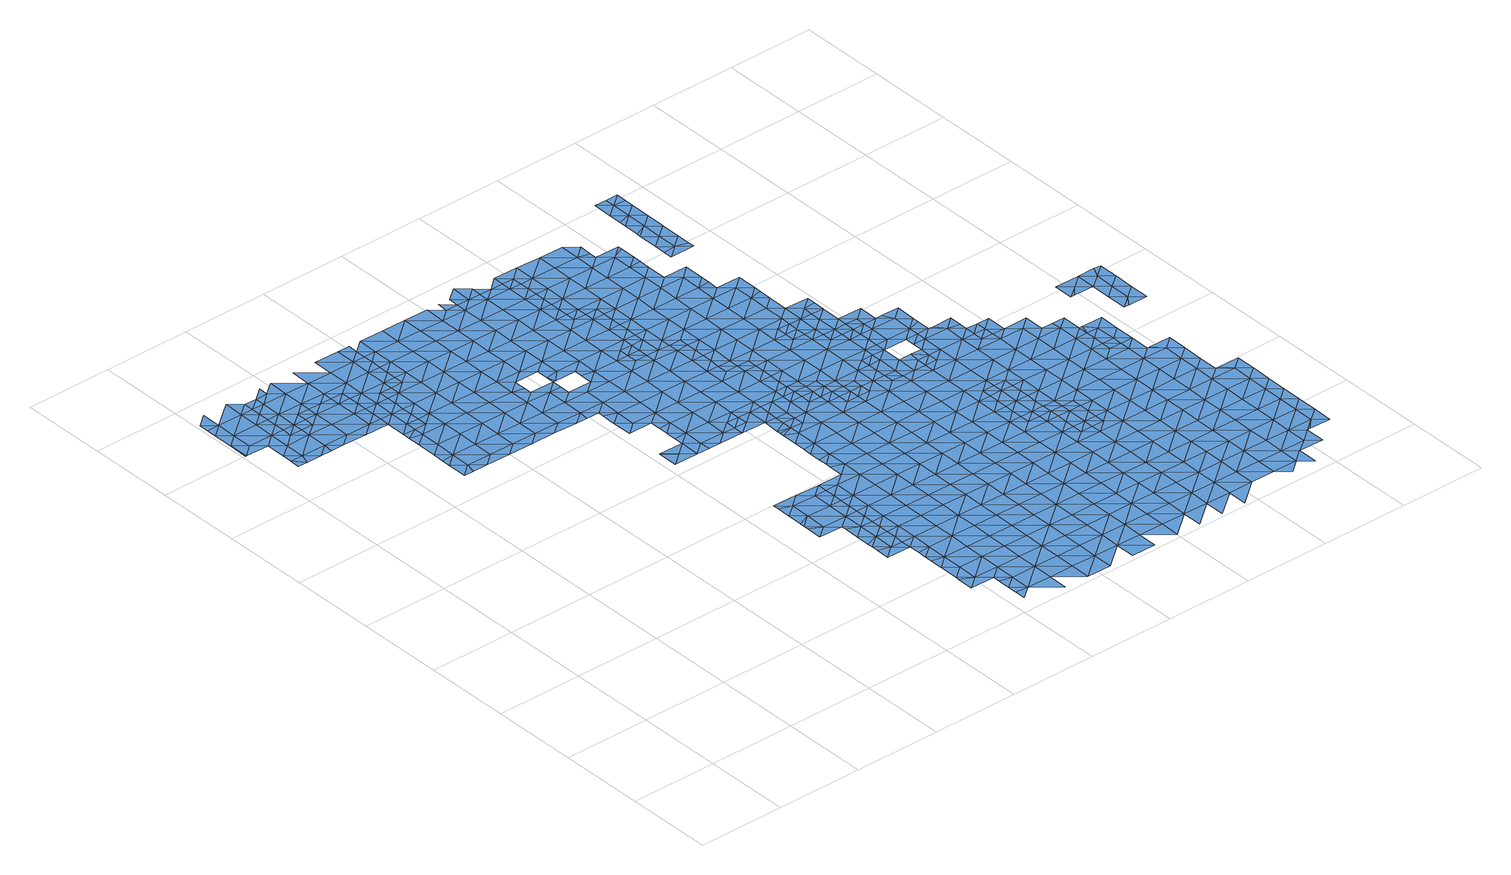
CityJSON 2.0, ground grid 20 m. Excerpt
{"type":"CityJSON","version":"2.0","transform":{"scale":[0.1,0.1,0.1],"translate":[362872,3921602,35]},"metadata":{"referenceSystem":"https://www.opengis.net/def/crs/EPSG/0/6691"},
"CityObjects":{
"waterbody1":{"type":"WaterBody","attributes":{"name":"9","class":"1140","function":"1","WaterBodyRiverFloodingRiskAttribute.description":"5","WaterBodyRiverFloodingRiskAttribute.rankOrg":"1","WaterBodyRiverFloodingRiskAttribute.adminType":"2","WaterBodyRiverFloodingRiskAttribute.scale":"L1"},"geometry":[{"type":"MultiSurface","lod":"1","boundaries":[[[0,1,2]],[[3,1,0]],[[1,4,5]],[[0,6,3]],[[7,8,9]],[[1,3,4]],[[5,10,11]],[[4,10,5]],[[9,12,13]],[[12,9,8]],[[14,11,10]],[[15,4,3]],[[6,15,3]],[[13,16,6]],[[16,13,12]],[[17,14,10]],[[8,18,12]],[[16,15,6]],[[18,19,12]],[[20,16,12]],[[21,4,15]],[[10,4,22]],[[19,20,12]],[[22,4,21]],[[15,16,23]],[[24,19,18]],[[25,21,15]],[[26,25,15]],[[15,23,26]],[[10,22,27]],[[23,16,20]],[[25,28,21]],[[29,19,24]],[[28,30,21]],[[22,21,30]],[[31,23,20]],[[32,33,22]],[[32,22,30]],[[29,34,19]],[[19,34,20]],[[27,22,33]],[[35,31,20]],[[34,36,20]],[[37,34,29]],[[20,36,35]],[[38,35,39]],[[35,36,39]],[[40,38,39]],[[34,41,36]],[[41,34,37]],[[42,43,44]],[[45,40,39]],[[46,39,36]],[[41,46,36]],[[47,45,39]],[[48,41,37]],[[49,47,39]],[[49,39,46]],[[50,46,41]],[[51,41,48]],[[41,51,50]],[[52,47,49]],[[50,53,46]],[[54,49,46]],[[53,54,46]],[[55,52,49]],[[54,56,49]],[[56,55,49]]]}]},
"waterbody2":{"type":"WaterBody","attributes":{"name":"9","class":"1140","function":"1","WaterBodyRiverFloodingRiskAttribute.description":"5","WaterBodyRiverFloodingRiskAttribute.rankOrg":"2","WaterBodyRiverFloodingRiskAttribute.adminType":"2","WaterBodyRiverFloodingRiskAttribute.scale":"L1"},"geometry":[{"type":"MultiSurface","lod":"1","boundaries":[[[57,25,26]],[[26,23,57]],[[23,31,57]],[[57,58,25]],[[28,25,58]],[[30,28,58]],[[31,35,57]],[[40,58,57]],[[59,30,58]],[[32,30,59]],[[32,44,33]],[[38,40,57]],[[38,57,35]],[[44,32,59]],[[60,59,58]],[[61,58,40]],[[59,42,44]],[[60,42,59]],[[61,40,45]],[[60,58,61]],[[45,47,61]],[[60,62,42]],[[63,61,47]],[[61,64,60]],[[63,64,61]],[[65,66,67]],[[67,66,48]],[[60,64,62]],[[52,63,47]],[[68,50,51]],[[51,48,68]],[[48,66,68]],[[65,69,66]],[[52,55,63]],[[68,70,50]],[[70,54,53]],[[71,68,66]],[[53,50,70]],[[72,71,66]],[[66,69,72]],[[73,64,63]],[[55,73,63]],[[70,74,54]],[[74,55,56]],[[56,54,74]],[[75,76,68]],[[68,76,70]],[[68,71,75]],[[74,73,55]],[[64,77,78]],[[73,77,64]],[[79,74,70]],[[80,79,70]],[[80,70,76]],[[81,74,79]],[[74,82,73]],[[83,81,79]],[[73,84,77]],[[82,74,81]],[[77,84,85]],[[83,86,81]],[[84,73,82]],[[87,82,81]],[[88,87,81]],[[81,86,88]],[[89,85,84]],[[90,91,82]],[[90,82,87]],[[84,82,91]],[[92,93,94]],[[94,93,95]],[[96,97,84]],[[96,84,91]],[[89,84,97]],[[98,95,99]],[[93,92,100]],[[95,93,99]],[[101,89,97]],[[102,103,104]],[[102,105,103]],[[106,107,108]],[[106,98,107]],[[98,99,107]],[[109,93,100]],[[110,104,103]],[[111,104,110]],[[112,108,113]],[[100,111,110]],[[114,112,113]],[[108,107,113]],[[99,115,107]],[[99,93,115]],[[109,100,110]],[[116,117,118]],[[117,114,113]],[[116,114,117]],[[115,93,109]],[[119,110,103]],[[120,113,107]],[[121,122,123]],[[123,118,121]],[[118,117,121]],[[120,117,113]],[[124,103,125]],[[121,126,122]],[[107,115,127]],[[126,128,129]],[[129,122,126]],[[119,103,124]],[[109,110,119]],[[130,115,109]],[[120,107,127]],[[117,131,121]],[[132,133,134]],[[133,128,126]],[[132,128,133]],[[135,126,121]],[[130,109,119]],[[115,136,127]],[[131,117,120]],[[133,137,134]],[[130,136,115]],[[131,135,121]],[[138,137,139]],[[138,134,137]],[[140,133,126]],[[141,142,139]],[[137,141,139]],[[135,140,126]],[[142,141,143]],[[119,124,144]],[[120,127,145]],[[144,124,146]],[[147,137,133]],[[148,130,119]],[[149,131,120]],[[127,136,145]],[[140,147,133]],[[148,136,130]],[[150,119,144]],[[151,143,141]],[[152,120,145]],[[131,149,135]],[[147,153,137]],[[137,154,141]],[[148,119,150]],[[155,144,146]],[[153,154,137]],[[136,156,145]],[[120,152,149]],[[148,156,136]],[[154,151,141]],[[140,135,157]],[[144,155,150]],[[157,135,149]],[[158,148,150]],[[152,145,159]],[[146,160,155]],[[147,140,161]],[[162,163,151]],[[161,140,157]],[[154,162,151]],[[145,156,159]],[[147,164,153]],[[163,162,165]],[[149,152,166]],[[158,150,155]],[[165,167,168]],[[153,164,154]],[[148,169,156]],[[162,167,165]],[[152,159,166]],[[166,170,149]],[[149,171,157]],[[167,172,168]],[[147,161,173]],[[174,169,148]],[[175,176,177]],[[175,178,179]],[[171,161,157]],[[156,169,159]],[[180,177,176]],[[172,181,182]],[[147,173,164]],[[148,158,174]],[[154,183,162]],[[167,181,172]],[[164,183,154]],[[178,175,177]],[[182,181,184]],[[149,170,171]],[[155,160,185]],[[161,186,173]],[[187,188,184]],[[162,189,167]],[[181,187,184]],[[183,189,162]],[[190,191,188]],[[166,159,192]],[[193,170,166]],[[186,161,171]],[[158,155,194]],[[159,169,192]],[[192,193,166]],[[178,177,195]],[[167,196,181]],[[186,197,173]],[[173,198,164]],[[199,200,201]],[[189,196,167]],[[177,180,195]],[[190,188,187]],[[174,158,194]],[[155,185,194]],[[198,183,164]],[[180,202,195]],[[169,174,203]],[[187,204,190]],[[205,206,185]],[[198,173,197]],[[207,189,183]],[[180,208,202]],[[174,194,203]],[[169,209,192]],[[170,193,210]],[[171,170,211]],[[181,196,212]],[[187,181,213]],[[199,214,215]],[[216,195,202]],[[217,209,169]],[[209,193,192]],[[211,170,210]],[[186,171,211]],[[217,169,203]],[[218,196,189]],[[187,213,204]],[[208,219,202]],[[181,212,213]],[[211,220,186]],[[183,198,207]],[[221,215,214]],[[202,222,216]],[[197,186,220]],[[219,222,202]],[[185,206,223]],[[194,185,224]],[[225,198,197]],[[209,226,193]],[[227,228,229]],[[189,207,218]],[[230,231,219]],[[230,204,231]],[[232,221,214]],[[210,193,226]],[[185,223,224]],[[233,234,229]],[[235,225,197]],[[225,207,198]],[[204,213,231]],[[236,237,196]],[[238,211,210]],[[235,197,220]],[[203,194,239]],[[231,240,219]],[[232,214,241]],[[229,228,242]],[[196,218,236]],[[219,240,222]],[[212,196,237]],[[239,194,224]],[[217,203,239]],[[243,209,217]],[[233,229,242]],[[238,220,211]],[[244,210,226]],[[213,212,237]],[[228,245,242]],[[237,246,213]],[[241,247,232]],[[248,222,240]],[[238,210,244]],[[223,249,224]],[[243,217,239]],[[218,207,250]],[[242,251,233]],[[231,213,246]],[[220,252,235]],[[250,207,225]],[[209,253,226]],[[240,231,254]],[[250,255,218]],[[218,256,236]],[[246,257,231]],[[258,253,209]],[[242,245,251]],[[254,259,240]],[[258,209,243]],[[259,260,240]],[[223,261,249]],[[249,262,224]],[[224,263,239]],[[248,240,260]],[[220,238,252]],[[252,264,235]],[[235,265,225]],[[254,231,257]],[[245,266,251]],[[244,226,253]],[[267,268,269]],[[256,218,255]],[[270,268,271]],[[237,236,256]],[[270,269,268]],[[272,273,274]],[[253,275,244]],[[244,276,238]],[[245,277,266]],[[256,278,237]],[[247,279,280]],[[281,254,257]],[[263,224,262]],[[243,239,263]],[[282,258,243]],[[268,283,271]],[[274,284,285]],[[275,276,244]],[[276,252,238]],[[283,286,287]],[[288,289,290]],[[250,225,265]],[[246,291,257]],[[288,251,289]],[[292,293,260]],[[246,237,278]],[[287,271,283]],[[235,264,265]],[[251,266,289]],[[277,294,266]],[[274,273,284]],[[267,295,268]],[[296,297,293]],[[278,298,246]],[[279,299,280]],[[257,300,281]],[[301,302,303]],[[304,305,306]],[[307,264,252]],[[249,308,262]],[[305,285,284]],[[304,285,305]],[[282,243,263]],[[309,310,250]],[[311,300,257]],[[310,256,255]],[[258,312,253]],[[301,290,289]],[[303,290,301]],[[313,314,315]],[[246,298,291]],[[249,261,308]],[[311,257,291]],[[313,286,314]],[[309,250,265]],[[282,312,258]],[[273,316,284]],[[293,292,296]],[[286,283,314]],[[255,250,310]],[[317,289,266]],[[268,318,283]],[[319,297,320]],[[262,321,263]],[[322,306,323]],[[318,268,295]],[[324,302,301]],[[297,296,320]],[[325,302,324]],[[326,319,320]],[[307,252,276]],[[327,328,299]],[[329,280,299]],[[308,321,262]],[[330,265,264]],[[292,331,296]],[[328,315,314]],[[306,305,323]],[[327,315,328]],[[294,322,323]],[[295,325,324]],[[317,301,289]],[[320,332,326]],[[266,294,333]],[[334,291,298]],[[332,316,335]],[[336,337,253]],[[335,326,332]],[[330,309,265]],[[278,256,338]],[[283,339,314]],[[340,276,275]],[[318,295,324]],[[341,264,307]],[[321,342,263]],[[329,299,328]],[[294,323,333]],[[338,256,310]],[[253,312,336]],[[275,253,337]],[[331,343,296]],[[344,298,278]],[[317,266,333]],[[284,316,345]],[[346,320,296]],[[347,300,348]],[[349,323,305]],[[350,283,318]],[[305,284,351]],[[330,264,341]],[[317,352,301]],[[353,312,282]],[[331,347,354]],[[316,332,345]],[[282,263,355]],[[334,298,356]],[[347,348,354]],[[351,284,345]],[[357,278,338]],[[349,333,323]],[[354,343,331]],[[352,358,301]],[[330,359,309]],[[320,346,332]],[[309,360,310]],[[328,314,339]],[[353,336,312]],[[283,350,339]],[[307,276,340]],[[263,342,355]],[[324,301,358]],[[359,360,309]],[[344,278,357]],[[275,337,340]],[[339,361,328]],[[308,362,363]],[[348,364,354]],[[310,360,338]],[[349,305,351]],[[340,365,307]],[[296,343,346]],[[356,298,344]],[[358,366,324]],[[332,367,345]],[[363,368,308]],[[353,282,355]],[[318,366,350]],[[341,307,365]],[[333,369,317]],[[321,368,342]],[[318,324,366]],[[370,337,336]],[[329,328,371]],[[321,308,368]],[[353,372,336]],[[373,369,333]],[[365,374,341]],[[375,343,354]],[[341,376,330]],[[367,332,346]],[[360,377,338]],[[378,351,345]],[[371,328,361]],[[373,333,349]],[[317,369,352]],[[379,356,344]],[[380,356,379]],[[381,339,350]],[[370,340,337]],[[364,380,379]],[[354,364,382]],[[357,383,344]],[[384,346,343]],[[385,345,367]],[[357,338,383]],[[351,378,349]],[[386,358,352]],[[387,350,366]],[[370,336,372]],[[376,341,374]],[[388,342,368]],[[359,330,376]],[[364,379,382]],[[389,390,363]],[[375,354,382]],[[375,384,343]],[[355,342,391]],[[384,367,346]],[[392,360,359]],[[338,377,383]],[[379,344,393]],[[376,394,359]],[[381,350,387]],[[345,385,378]],[[361,339,381]],[[395,371,361]],[[353,355,391]],[[396,372,353]],[[397,385,367]],[[352,369,398]],[[342,388,391]],[[358,399,366]],[[400,401,379]],[[379,401,382]],[[402,340,370]],[[400,379,393]],[[363,403,368]],[[404,377,360]],[[373,349,405]],[[365,340,406]],[[386,352,398]],[[393,344,407]],[[399,387,366]],[[344,383,407]],[[390,403,363]],[[408,397,367]],[[401,409,382]],[[395,361,381]],[[349,378,405]],[[406,340,402]],[[405,410,373]],[[374,365,406]],[[411,388,368]],[[412,378,385]],[[396,353,391]],[[409,413,382]],[[395,414,371]],[[415,412,385]],[[376,374,416]],[[359,394,392]],[[396,417,372]],[[377,404,383]],[[372,418,370]],[[410,419,373]],[[385,397,415]],[[375,382,413]],[[399,358,386]],[[408,367,384]],[[420,393,407]],[[403,411,368]],[[411,391,388]],[[421,381,387]],[[422,423,376]],[[418,402,370]],[[369,373,419]],[[422,376,416]],[[399,424,387]],[[425,407,383]],[[426,374,406]],[[394,376,423]],[[360,392,404]],[[416,374,426]],[[427,405,378]],[[398,369,419]],[[381,428,395]],[[429,406,402]],[[430,420,407]],[[431,397,408]],[[418,372,417]],[[427,378,412]],[[432,433,394]],[[432,394,423]],[[434,435,390]],[[384,375,436]],[[437,429,402]],[[392,394,433]],[[438,414,395]],[[375,413,436]],[[418,437,402]],[[439,416,426]],[[408,384,440]],[[441,426,406]],[[383,404,425]],[[442,395,428]],[[381,421,428]],[[435,403,390]],[[443,404,392]],[[444,398,419]],[[396,391,445]],[[399,386,446]],[[447,441,406]],[[448,431,408]],[[387,424,421]],[[427,449,405]],[[447,406,429]],[[405,450,410]],[[451,443,392]],[[438,395,442]],[[386,398,452]],[[451,392,433]],[[436,413,453]],[[454,448,408]],[[427,412,455]],[[391,411,445]],[[446,456,399]],[[396,457,417]],[[458,407,425]],[[408,440,454]],[[399,456,424]],[[459,439,426]],[[452,398,444]],[[460,384,436]],[[430,407,458]],[[386,452,446]],[[440,384,460]],[[461,457,396]],[[457,418,417]],[[462,426,441]],[[410,463,419]],[[461,396,445]],[[464,425,404]],[[435,465,403]],[[403,466,411]],[[467,421,424]],[[453,468,436]],[[459,426,462]],[[419,469,444]],[[455,470,427]],[[471,429,437]],[[464,404,443]],[[472,424,456]],[[473,428,421]],[[474,430,458]],[[405,449,450]],[[465,466,403]],[[475,440,460]],[[468,476,436]],[[477,445,411]],[[470,478,427]],[[476,479,436]],[[424,472,467]],[[480,437,418]],[[436,479,460]],[[452,481,446]],[[427,478,449]],[[482,458,425]],[[483,444,469]],[[484,474,458]],[[485,421,467]],[[410,450,463]],[[466,477,411]],[[452,444,486]],[[487,475,460]],[[469,419,463]],[[479,488,460]],[[464,443,489]],[[444,483,486]],[[471,437,490]],[[491,450,449]],[[492,482,425]],[[478,491,449]],[[421,485,473]],[[480,490,437]],[[486,481,452]],[[492,425,464]],[[493,459,494]],[[418,457,495]],[[470,496,478]],[[460,488,487]],[[497,493,498]],[[480,418,495]],[[499,457,461]],[[489,500,464]],[[493,494,498]],[[461,445,501]],[[450,502,463]],[[470,503,496]],[[504,450,491]],[[484,458,482]],[[505,497,498]],[[506,497,505]],[[465,435,507]],[[502,450,504]],[[508,506,505]],[[509,466,465]],[[494,510,498]],[[445,477,501]],[[457,499,495]],[[469,463,511]],[[480,512,490]],[[513,514,484]],[[500,515,464]],[[512,516,517]],[[518,500,519]],[[517,490,512]],[[464,520,492]],[[518,508,505]],[[519,508,518]],[[496,503,521]],[[513,484,482]],[[499,461,501]],[[463,502,511]],[[522,480,495]],[[523,465,507]],[[521,524,496]],[[478,496,525]],[[526,514,513]],[[515,520,464]],[[520,482,492]],[[518,515,500]],[[527,510,528]],[[526,529,530]],[[498,531,505]],[[528,516,527]],[[509,465,523]],[[525,496,524]],[[516,512,527]],[[530,532,533]],[[477,534,501]],[[526,513,529]],[[522,495,499]],[[498,510,535]],[[477,466,534]],[[505,536,518]],[[532,530,529]],[[520,537,482]],[[534,466,509]],[[510,527,535]],[[531,498,535]],[[538,480,522]],[[537,539,482]],[[540,507,541]],[[539,529,513]],[[542,527,512]],[[512,480,543]],[[513,482,539]],[[523,507,540]],[[544,532,529]],[[499,501,545]],[[543,480,538]],[[536,505,531]],[[515,518,536]],[[501,534,545]],[[499,546,522]],[[536,547,515]],[[548,544,529]],[[515,549,520]],[[509,523,550]],[[542,512,543]],[[550,523,540]],[[535,527,542]],[[551,499,545]],[[552,531,535]],[[520,549,537]],[[522,553,538]],[[548,529,539]],[[554,545,534]],[[546,499,551]],[[546,553,522]],[[555,509,550]],[[537,556,539]],[[549,515,547]],[[557,543,538]],[[544,548,558]],[[559,535,542]],[[534,509,554]],[[560,536,531]],[[549,561,537]],[[554,509,555]],[[562,540,563]],[[564,548,539]],[[550,540,562]],[[552,535,559]],[[565,564,539]],[[537,561,556]],[[565,539,556]],[[566,542,543]],[[548,567,558]],[[554,568,545]],[[557,538,553]],[[560,531,552]],[[547,536,560]],[[569,548,564]],[[551,545,570]],[[571,549,547]],[[567,548,569]],[[572,556,561]],[[573,574,550]],[[550,562,573]],[[566,543,557]],[[559,542,566]],[[575,554,555]],[[545,568,570]],[[555,550,574]],[[576,547,560]],[[546,551,577]],[[578,561,549]],[[574,575,555]],[[577,551,570]],[[553,546,577]],[[552,559,579]],[[571,547,576]],[[571,578,549]],[[562,580,573]],[[579,559,566]],[[572,561,581]],[[582,560,552]],[[568,554,575]],[[557,553,583]],[[584,552,579]],[[575,585,568]],[[586,576,560]],[[587,574,573]],[[553,577,583]],[[583,588,557]],[[581,561,578]],[[570,568,585]],[[582,552,584]],[[573,580,587]],[[589,577,570]],[[585,590,570]],[[566,557,591]],[[576,592,571]],[[593,578,571]],[[578,594,581]],[[590,589,570]],[[587,595,574]],[[591,557,588]],[[591,596,566]],[[586,560,582]],[[586,592,576]],[[597,583,577]],[[579,566,596]],[[598,595,587]],[[593,594,578]],[[584,579,596]],[[575,574,599]],[[582,584,600]],[[593,571,592]],[[599,574,595]],[[601,595,598]],[[597,577,589]],[[597,602,583]],[[603,604,582]],[[603,582,600]],[[605,584,596]],[[585,575,606]],[[586,582,604]],[[585,607,590]],[[600,584,605]],[[588,583,602]],[[593,592,608]],[[609,592,586]],[[606,575,599]],[[602,610,588]],[[611,609,586]],[[610,596,591]],[[611,586,604]],[[612,599,595]],[[591,588,610]],[[601,612,595]],[[613,600,605]],[[607,585,606]],[[614,597,589]],[[596,615,605]],[[608,592,616]],[[616,592,609]],[[589,590,614]],[[610,617,596]],[[612,618,599]],[[619,613,605]],[[620,602,597]],[[615,619,605]],[[614,590,607]],[[606,599,618]],[[615,596,617]],[[621,610,602]],[[621,602,620]],[[607,606,622]],[[623,615,617]],[[606,618,622]],[[620,597,624]],[[597,614,624]],[[624,625,620]],[[621,626,610]],[[610,626,617]],[[614,607,627]],[[628,623,617]],[[607,622,627]],[[627,629,614]],[[626,628,617]],[[630,625,624]],[[624,614,629]],[[630,624,629]]]}]},
"waterbody3":{"type":"WaterBody","attributes":{"name":"9","class":"1140","function":"1","WaterBodyRiverFloodingRiskAttribute.description":"5","WaterBodyRiverFloodingRiskAttribute.rankOrg":"1","WaterBodyRiverFloodingRiskAttribute.adminType":"2","WaterBodyRiverFloodingRiskAttribute.scale":"L1"},"geometry":[{"type":"MultiSurface","lod":"1","boundaries":[[[631,632,633]],[[634,633,632]],[[635,636,637]],[[635,634,636]],[[634,632,636]],[[638,639,637]],[[632,631,640]],[[636,638,637]],[[641,636,632]],[[642,643,639]],[[640,641,632]],[[638,642,639]],[[65,67,643]],[[644,638,636]],[[65,643,642]],[[641,645,636]],[[640,646,641]],[[644,636,645]],[[65,642,69]],[[642,638,647]],[[647,638,644]],[[642,647,69]],[[646,648,641]],[[645,641,648]],[[649,71,72]],[[648,650,645]],[[72,69,649]],[[69,647,649]],[[650,651,645]],[[646,652,648]],[[644,645,651]],[[75,653,76]],[[75,71,653]],[[71,649,653]],[[647,644,651]],[[654,79,80]],[[651,655,647]],[[654,76,653]],[[80,76,654]],[[649,647,655]],[[652,656,648]],[[655,657,649]],[[83,79,654]],[[650,648,656]],[[657,658,649]],[[658,654,653]],[[653,649,658]],[[659,656,652]],[[83,654,86]],[[650,656,660]],[[651,650,661]],[[661,650,660]],[[655,651,661]],[[655,662,657]],[[663,654,658]],[[86,654,663]],[[659,664,656]],[[655,661,662]],[[665,87,88]],[[657,666,658]],[[665,86,663]],[[88,86,665]],[[660,656,664]],[[657,662,667]],[[658,668,663]],[[669,87,665]],[[670,664,659]],[[90,87,669]],[[91,90,669]],[[661,671,662]],[[657,667,666]],[[660,664,672]],[[661,660,671]],[[663,673,665]],[[674,91,669]],[[96,91,674]],[[671,660,672]],[[97,96,674]],[[668,673,663]],[[662,675,667]],[[658,666,668]],[[665,673,669]],[[676,97,674]],[[677,678,679]],[[675,662,671]],[[679,678,680]],[[669,681,674]],[[673,681,669]],[[672,664,682]],[[664,670,682]],[[683,682,670]],[[677,684,678]],[[685,667,675]],[[666,686,668]],[[678,687,680]],[[682,688,672]],[[674,689,676]],[[666,667,686]],[[681,689,674]],[[671,690,675]],[[667,685,686]],[[671,672,691]],[[686,692,668]],[[690,693,675]],[[689,694,676]],[[683,695,682]],[[675,696,685]],[[691,672,688]],[[671,691,690]],[[678,684,687]],[[697,698,699]],[[673,700,681]],[[675,693,696]],[[673,668,700]],[[701,702,684]],[[699,703,704]],[[696,705,685]],[[706,686,685]],[[668,692,700]],[[681,707,689]],[[687,684,702]],[[691,708,690]],[[698,697,709]],[[699,698,703]],[[695,704,703]],[[688,710,691]],[[687,711,712]],[[688,682,713]],[[682,695,713]],[[705,706,685]],[[706,692,686]],[[712,711,714]],[[687,702,711]],[[681,700,707]],[[701,715,702]],[[695,703,713]],[[688,716,710]],[[709,717,698]],[[718,691,710]],[[719,714,711]],[[720,714,719]],[[688,713,716]],[[691,718,708]],[[696,721,705]],[[709,720,719]],[[689,707,722]],[[694,689,723]],[[703,698,717]],[[715,724,702]],[[725,707,700]],[[703,726,713]],[[727,692,706]],[[728,729,708]],[[717,709,719]],[[689,722,723]],[[700,692,725]],[[711,702,724]],[[730,716,713]],[[731,710,716]],[[725,692,727]],[[721,732,705]],[[728,733,729]],[[734,722,707]],[[703,717,726]],[[705,735,706]],[[176,724,715]],[[721,729,733]],[[736,733,728]],[[735,727,706]],[[719,737,717]],[[738,723,722]],[[733,732,721]],[[711,724,739]],[[719,711,737]],[[713,726,730]],[[707,725,734]],[[711,739,737]],[[705,732,735]],[[731,716,740]],[[741,725,727]],[[716,730,740]],[[175,179,724]],[[722,734,738]],[[724,176,175]],[[739,724,179]],[[742,741,727]],[[736,743,733]],[[741,734,725]],[[726,744,730]],[[742,727,735]],[[717,737,745]],[[726,717,744]],[[746,747,736]],[[746,731,747]],[[723,738,748]],[[731,740,747]],[[732,733,743]],[[717,745,744]],[[749,735,732]],[[739,750,737]],[[743,736,747]],[[741,751,734]],[[734,752,738]],[[201,748,738]],[[739,179,753]],[[754,755,730]],[[749,742,735]],[[737,750,745]],[[751,752,734]],[[756,732,743]],[[730,744,754]],[[740,730,755]],[[752,201,738]],[[179,178,753]],[[747,740,755]],[[739,753,750]],[[757,743,747]],[[732,756,749]],[[750,758,745]],[[759,741,742]],[[745,760,744]],[[178,195,753]],[[759,751,741]],[[744,760,754]],[[747,755,761]],[[742,749,762]],[[199,201,752]],[[757,747,761]],[[756,743,757]],[[753,763,750]],[[745,758,760]],[[742,762,759]],[[764,752,751]],[[759,765,751]],[[214,199,752]],[[755,227,761]],[[753,195,763]],[[750,766,758]],[[767,754,760]],[[763,766,750]],[[749,768,762]],[[755,754,769]],[[756,757,770]],[[749,756,768]],[[234,757,761]],[[195,216,763]],[[229,234,761]],[[755,769,227]],[[768,756,770]],[[761,227,229]],[[758,771,760]],[[764,751,765]],[[754,767,769]],[[766,771,758]],[[214,752,764]],[[216,222,763]],[[772,773,762]],[[773,765,759]],[[760,774,767]],[[771,774,760]],[[228,227,769]],[[775,757,234]],[[762,768,772]],[[759,762,773]],[[241,214,764]],[[222,776,763]],[[770,757,775]],[[763,776,766]],[[774,777,767]],[[765,778,764]],[[770,779,768]],[[269,772,768]],[[764,247,241]],[[775,234,233]],[[228,769,245]],[[769,767,780]],[[779,269,768]],[[770,775,781]],[[765,773,778]],[[771,272,774]],[[222,248,776]],[[769,780,245]],[[270,271,772]],[[772,271,773]],[[233,251,775]],[[779,770,781]],[[767,777,780]],[[764,782,247]],[[772,269,270]],[[766,776,783]],[[771,766,784]],[[272,274,774]],[[764,778,782]],[[271,287,773]],[[274,285,774]],[[286,778,773]],[[774,285,777]],[[293,776,248]],[[771,784,272]],[[288,290,775]],[[775,290,781]],[[287,286,773]],[[766,783,784]],[[775,251,288]],[[297,783,776]],[[277,245,780]],[[267,269,779]],[[293,248,260]],[[293,297,776]],[[302,779,781]],[[279,247,782]],[[304,306,777]],[[777,306,780]],[[304,777,285]],[[303,302,781]],[[303,781,290]],[[313,315,778]],[[778,315,782]],[[778,286,313]],[[322,277,780]],[[273,272,784]],[[319,326,783]],[[782,299,279]],[[783,297,319]],[[325,295,779]],[[325,779,302]],[[780,306,322]],[[327,299,782]],[[784,783,326]],[[327,782,315]],[[267,779,295]],[[335,273,784]],[[326,335,784]],[[277,322,294]],[[273,335,316]]]}]},
"waterbody4":{"type":"WaterBody","attributes":{"name":"9","class":"1140","function":"1","WaterBodyRiverFloodingRiskAttribute.description":"5","WaterBodyRiverFloodingRiskAttribute.rankOrg":"1","WaterBodyRiverFloodingRiskAttribute.adminType":"2","WaterBodyRiverFloodingRiskAttribute.scale":"L1"},"geometry":[{"type":"MultiSurface","lod":"1","boundaries":[[[785,786,787]],[[786,785,788]],[[789,788,785]],[[788,789,790]],[[791,790,789]],[[791,792,790]],[[793,794,795]],[[793,796,797]],[[139,142,794]],[[134,138,798]],[[788,134,798]],[[132,134,788]],[[142,143,794]],[[143,795,794]],[[785,799,800]],[[787,786,801]],[[795,802,793]],[[793,802,796]],[[797,786,793]],[[786,798,793]],[[793,798,794]],[[798,139,794]],[[138,139,798]],[[132,788,128]],[[129,128,790]],[[122,129,790]],[[122,790,803]],[[803,123,122]],[[123,803,118]],[[118,803,804]],[[805,804,803]],[[806,805,803]],[[806,803,792]],[[804,116,118]],[[116,804,114]],[[807,114,804]],[[785,787,799]],[[801,786,797]],[[786,788,798]],[[800,789,785]],[[128,788,790]],[[792,803,790]],[[807,804,808]],[[805,808,804]]]}]},
"waterbody5":{"type":"WaterBody","attributes":{"name":"9","class":"1140","function":"1","WaterBodyRiverFloodingRiskAttribute.description":"5","WaterBodyRiverFloodingRiskAttribute.rankOrg":"1","WaterBodyRiverFloodingRiskAttribute.adminType":"2","WaterBodyRiverFloodingRiskAttribute.scale":"L1"},"geometry":[{"type":"MultiSurface","lod":"1","boundaries":[[[204,230,190]],[[191,190,809]],[[190,230,810]],[[809,190,810]],[[219,208,230]],[[230,208,810]],[[208,180,810]],[[809,810,180]]]}]},
"waterbody6":{"type":"WaterBody","attributes":{"name":"9","class":"1140","function":"1","WaterBodyRiverFloodingRiskAttribute.description":"5","WaterBodyRiverFloodingRiskAttribute.rankOrg":"1","WaterBodyRiverFloodingRiskAttribute.adminType":"2","WaterBodyRiverFloodingRiskAttribute.scale":"L1"},"geometry":[{"type":"MultiSurface","lod":"1","boundaries":[[[347,292,811]],[[811,281,347]],[[347,281,300]],[[259,811,260]],[[281,811,254]],[[292,260,811]],[[347,331,292]],[[811,259,254]]]}]},
"waterbody7":{"type":"WaterBody","attributes":{"name":"9","class":"1140","function":"1","WaterBodyRiverFloodingRiskAttribute.description":"5","WaterBodyRiverFloodingRiskAttribute.rankOrg":"1","WaterBodyRiverFloodingRiskAttribute.adminType":"2","WaterBodyRiverFloodingRiskAttribute.scale":"L1"},"geometry":[{"type":"MultiSurface","lod":"1","boundaries":[[[334,356,380]],[[348,380,364]],[[311,291,812]],[[812,291,334]],[[348,300,812]],[[311,812,300]],[[334,380,812]],[[380,348,812]]]}]},
"waterbody8":{"type":"WaterBody","attributes":{"name":"9","class":"1140","function":"1","WaterBodyRiverFloodingRiskAttribute.description":"5","WaterBodyRiverFloodingRiskAttribute.rankOrg":"1","WaterBodyRiverFloodingRiskAttribute.adminType":"2","WaterBodyRiverFloodingRiskAttribute.scale":"L1"},"geometry":[{"type":"MultiSurface","lod":"1","boundaries":[[[526,813,514]],[[514,813,814]],[[814,813,815]],[[514,474,484]],[[815,816,430]],[[420,430,816]],[[400,420,816]],[[814,815,430]],[[816,817,401]],[[815,817,816]],[[815,468,817]],[[453,817,468]],[[400,816,401]],[[409,401,817]],[[453,409,817]],[[413,409,453]],[[400,393,420]],[[814,430,474]],[[474,514,814]]]}]},
"waterbody9":{"type":"WaterBody","attributes":{"name":"9","class":"1140","function":"1","WaterBodyRiverFloodingRiskAttribute.description":"5","WaterBodyRiverFloodingRiskAttribute.rankOrg":"1","WaterBodyRiverFloodingRiskAttribute.adminType":"2","WaterBodyRiverFloodingRiskAttribute.scale":"L1"},"geometry":[{"type":"MultiSurface","lod":"1","boundaries":[[[475,487,818]],[[503,470,819]],[[448,819,470]],[[818,819,448]],[[819,818,820]],[[821,820,818]],[[818,487,821]],[[819,521,503]],[[448,470,822]],[[818,448,454]],[[415,397,822]],[[455,415,822]],[[455,412,415]],[[818,440,475]],[[454,440,818]],[[397,431,822]],[[819,820,521]],[[822,470,455]],[[431,448,822]]]}]},
"waterbody10":{"type":"WaterBody","attributes":{"name":"9","class":"1140","function":"1","WaterBodyRiverFloodingRiskAttribute.description":"5","WaterBodyRiverFloodingRiskAttribute.rankOrg":"1","WaterBodyRiverFloodingRiskAttribute.adminType":"2","WaterBodyRiverFloodingRiskAttribute.scale":"L1"},"geometry":[{"type":"MultiSurface","lod":"1","boundaries":[[[519,500,823]],[[489,443,823]],[[824,825,497]],[[500,489,823]],[[451,433,823]],[[493,825,459]],[[443,451,823]],[[824,423,825]],[[432,423,824]],[[433,432,824]],[[519,823,508]],[[506,824,497]],[[423,422,825]],[[493,497,825]],[[823,433,824]],[[823,824,508]],[[506,508,824]],[[422,416,825]],[[825,416,439]],[[825,439,459]]]}]},
"waterbody11":{"type":"WaterBody","attributes":{"name":"9","class":"1140","function":"1","WaterBodyRiverFloodingRiskAttribute.description":"5","WaterBodyRiverFloodingRiskAttribute.rankOrg":"1","WaterBodyRiverFloodingRiskAttribute.adminType":"2","WaterBodyRiverFloodingRiskAttribute.scale":"L1"},"geometry":[{"type":"MultiSurface","lod":"1","boundaries":[[[516,826,827]],[[471,490,827]],[[827,441,447]],[[494,459,826]],[[462,441,826]],[[517,516,827]],[[494,528,510]],[[826,516,528]],[[490,517,827]],[[462,826,459]],[[826,441,827]],[[447,429,827]],[[827,429,471]],[[528,494,826]]]}]},
"waterbody12":{"type":"WaterBody","attributes":{"name":"9","class":"1140","function":"1","WaterBodyRiverFloodingRiskAttribute.description":"5","WaterBodyRiverFloodingRiskAttribute.rankOrg":"2","WaterBodyRiverFloodingRiskAttribute.adminType":"2","WaterBodyRiverFloodingRiskAttribute.scale":"L1"},"geometry":[{"type":"MultiSurface","lod":"1","boundaries":[[[487,828,821]],[[820,821,829]],[[820,829,830]],[[828,831,829]],[[821,828,829]],[[830,829,831]]]}]},
"waterbody13":{"type":"WaterBody","attributes":{"name":"9","class":"1140","function":"1","WaterBodyRiverFloodingRiskAttribute.description":"5","WaterBodyRiverFloodingRiskAttribute.rankOrg":"1","WaterBodyRiverFloodingRiskAttribute.adminType":"2","WaterBodyRiverFloodingRiskAttribute.scale":"L1"},"geometry":[{"type":"MultiSurface","lod":"1","boundaries":[[[832,833,834]],[[479,835,488]],[[476,836,479]],[[831,828,835]],[[837,838,839]],[[533,532,837]],[[839,832,834]],[[828,488,835]],[[544,838,837]],[[488,828,487]],[[835,836,837]],[[476,468,836]],[[836,468,533]],[[836,533,837]],[[836,835,479]],[[834,835,837]],[[834,831,835]],[[831,834,833]],[[532,544,837]],[[834,837,839]]]}]},
"waterbody14":{"type":"WaterBody","attributes":{"name":"9","class":"1140","function":"1","WaterBodyRiverFloodingRiskAttribute.description":"5","WaterBodyRiverFloodingRiskAttribute.rankOrg":"2","WaterBodyRiverFloodingRiskAttribute.adminType":"2","WaterBodyRiverFloodingRiskAttribute.scale":"L1"},"geometry":[{"type":"MultiSurface","lod":"1","boundaries":[[[840,841,842]],[[843,841,844]],[[845,846,844]],[[847,848,849]],[[850,851,848]],[[852,848,853]],[[853,848,851]],[[851,850,854]],[[855,856,850]],[[855,850,857]],[[857,850,847]],[[840,845,841]],[[856,854,850]],[[850,848,847]],[[845,844,841]],[[858,841,843]],[[859,841,858]],[[841,859,842]],[[848,852,860]],[[848,860,849]],[[860,846,849]],[[860,861,844]],[[844,861,843]],[[846,860,844]],[[862,860,852]],[[862,861,860]]]}]},
"waterbody15":{"type":"WaterBody","attributes":{"name":"9","class":"1140","function":"1","WaterBodyRiverFloodingRiskAttribute.description":"5","WaterBodyRiverFloodingRiskAttribute.rankOrg":"1","WaterBodyRiverFloodingRiskAttribute.adminType":"2","WaterBodyRiverFloodingRiskAttribute.scale":"L1"},"geometry":[{"type":"MultiSurface","lod":"1","boundaries":[[[863,581,864]],[[863,556,572]],[[863,565,556]],[[565,863,865]],[[565,865,564]],[[572,581,863]],[[864,865,863]]]}]},
"waterbody16":{"type":"WaterBody","attributes":{"name":"9","class":"1140","function":"1","WaterBodyRiverFloodingRiskAttribute.description":"5","WaterBodyRiverFloodingRiskAttribute.rankOrg":"1","WaterBodyRiverFloodingRiskAttribute.adminType":"2","WaterBodyRiverFloodingRiskAttribute.scale":"L1"},"geometry":[{"type":"MultiSurface","lod":"1","boundaries":[[[866,867,868]],[[613,619,866]],[[603,600,613]],[[604,603,866]],[[603,613,866]],[[619,867,866]],[[609,611,869]],[[869,611,868]],[[869,868,870]],[[868,604,866]],[[870,868,867]],[[868,611,604]]]}]},
"waterbody17":{"type":"WaterBody","attributes":{"name":"9","class":"1140","function":"1","WaterBodyRiverFloodingRiskAttribute.description":"5","WaterBodyRiverFloodingRiskAttribute.rankOrg":"2","WaterBodyRiverFloodingRiskAttribute.adminType":"2","WaterBodyRiverFloodingRiskAttribute.scale":"L1"},"geometry":[{"type":"MultiSurface","lod":"1","boundaries":[[[871,872,873]],[[874,875,876]],[[877,873,872]],[[874,878,879]],[[880,878,874]],[[880,881,882]],[[876,881,880]],[[882,881,883]],[[883,881,884]],[[876,880,874]],[[885,886,872]],[[872,887,877]],[[875,874,879]],[[871,881,876]],[[886,887,872]],[[871,873,884]],[[871,885,872]],[[876,885,871]],[[884,881,871]]]}]}
},
"vertices":[
[4,1393,12],[4,1439,12],[3,1393,12],[32,1416,12],[32,1462,12],[4,1485,12],[60,1392,12],[58,1300,12],[80,1299,12],[59,1324,12],[33,1508,12],[5,1508,12],[87,1322,12],[59,1346,12],[5,1531,12],[88,1415,12],[88,1368,12],[34,1554,12],[115,1299,12],[144,1321,12],[144,1368,12],[89,1461,12],[90,1507,12],[116,1391,12],[141,1298,12],[117,1437,12],[117,1414,12],[91,1553,12],[117,1460,12],[172,1298,12],[118,1484,12],[145,1391,12],[118,1507,12],[119,1530,12],[200,1320,12],[173,1390,12],[201,1367,12],[228,1297,12],[174,1413,12],[202,1413,12],[174,1436,12],[257,1320,12],[175,1529,12],[176,1552,12],[147,1529,12],[202,1436,12],[258,1366,12],[231,1436,12],[285,1296,12],[259,1412,12],[286,1342,12],[286,1319,12],[259,1435,12],[286,1365,12],[287,1389,12],[287,1435,12],[287,1412,12],
[145,1414,12],[146,1460,12],[147,1506,12],[203,1505,12],[203,1459,12],[204,1552,12],[259,1458,12],[260,1504,12],[313,1249,12],[313,1273,12],[285,1250,12],[314,1319,12],[341,1249,12],[315,1365,12],[342,1295,12],[342,1272,12],[316,1457,12],[315,1411,12],[342,1318,12],[343,1341,12],[317,1504,12],[261,1551,12],[343,1388,12],[343,1365,12],[372,1410,12],[373,1457,12],[372,1387,12],[374,1503,12],[317,1550,12],[400,1387,12],[401,1433,12],[400,1410,12],[374,1549,12],[401,1456,12],[402,1479,12],[778,133,7],[807,156,7],[779,171,7],[779,179,7],[402,1502,12],[402,1525,12],[780,225,7],[808,202,7],[835,132,7],[403,1549,12],[834,65,7],[862,62,7],[834,86,7],[834,40,7],[780,254,7],[808,248,7],[780,272,7],[864,155,7],[863,108,7],[835,115,7],[781,291,7],[809,294,7],[781,318,7],[864,201,7],[781,341,7],[810,340,7],[782,364,7],[920,108,7],[866,293,7],[810,387,7],[782,410,7],[782,387,7],[919,61,7],[918,15,7],[811,433,7],[865,247,7],[783,456,7],[783,433,7],[920,154,7],[867,340,7],[784,480,7],[812,479,7],[784,503,7],[867,386,7],[921,200,7],[813,525,7],[784,526,7],[785,549,7],[868,432,7],[813,572,7],[785,572,7],[785,595,7],[976,61,7],[922,246,7],[975,14,7],[869,478,7],[977,153,7],[923,339,7],[976,107,7],[842,594,8],[923,292,7],[869,524,7],[870,571,7],[1032,60,7],[978,199,7],[924,385,7],[1033,106,7],[979,245,7],[1032,13,7],[925,431,7],[871,617,8],[843,627,8],[926,524,7],[843,640,8],[979,292,7],[871,663,8],[843,660,8],[1035,198,7],[980,338,7],[981,384,7],[843,687,8],[925,477,7],[1034,152,7],[789,849,10],[789,826,10],[818,849,10],[818,872,10],[790,872,10],[846,825,9],[872,709,8],[844,706,8],[927,570,7],[844,733,8],[1089,59,7],[981,430,7],[873,756,8],[845,769,8],[927,616,8],[873,779,8],[845,779,8],[1035,245,7],[1036,291,7],[1090,105,7],[846,871,9],[928,662,8],[982,476,7],[983,523,7],[658,1522,11],[630,1545,12],[629,1522,11],[874,848,9],[1091,151,7],[902,778,8],[1089,13,7],[1145,12,7],[984,569,7],[874,825,8],[1092,244,7],[1037,337,7],[1037,383,7],[929,708,8],[930,755,8],[686,1521,11],[658,1545,12],[875,871,9],[1091,197,7],[984,615,8],[902,824,8],[1038,429,7],[687,1567,12],[903,871,9],[1146,58,7],[1147,104,7],[1040,522,7],[1093,290,7],[794,1150,11],[822,1149,11],[794,1173,11],[902,801,8],[930,801,8],[715,1544,12],[823,1195,11],[794,1196,11],[1039,476,7],[985,661,8],[986,708,8],[1094,382,7],[1147,150,7],[931,847,9],[714,1521,11],[822,1172,11],[1148,197,7],[1093,336,7],[851,1149,11],[986,754,8],[743,1520,11],[931,870,9],[1203,57,7],[1040,568,7],[851,1195,11],[1095,429,7],[1150,289,7],[959,824,8],[1041,614,8],[1042,660,8],[987,800,8],[1149,243,7],[959,847,9],[960,870,9],[1202,11,7],[1203,103,7],[1204,150,7],[1096,475,7],[1096,521,7],[879,1171,10],[825,1334,11],[825,1357,11],[797,1335,11],[797,1358,11],[797,1381,11],[905,1009,9],[933,1009,9],[905,1032,9],[1150,335,7],[1151,381,7],[879,1148,10],[1042,707,8],[771,1520,11],[771,1543,12],[987,823,8],[1205,196,7],[826,1403,11],[934,1032,9],[906,1055,10],[798,1427,11],[798,1404,11],[852,1218,11],[880,1218,10],[852,1241,11],[1015,776,8],[988,869,9],[960,893,9],[907,1148,10],[853,1334,11],[988,892,9],[960,916,9],[1043,753,8],[799,1519,11],[1016,823,8],[881,1264,10],[853,1287,11],[852,1264,11],[906,1079,10],[935,1078,10],[907,1102,10],[1152,428,7],[1259,56,7],[1097,567,7],[1098,613,8],[1015,800,8],[1206,242,7],[798,1450,11],[827,1450,11],[799,1473,11],[962,1008,9],[937,1217,10],[882,1356,11],[961,939,9],[989,939,9],[1260,102,7],[907,1125,10],[935,1124,10],[881,1310,11],[853,1311,11],[961,962,9],[799,1496,11],[827,1496,11],[828,1542,12],[1153,520,7],[1016,869,9],[990,985,9],[936,1171,10],[1043,776,8],[962,985,9],[1206,288,7],[1207,334,7],[1098,660,8],[883,1449,11],[1208,381,7],[1152,474,7],[1261,149,7],[1045,892,9],[1100,752,8],[991,1031,9],[1046,938,9],[1016,846,9],[1044,822,8],[992,1124,10],[883,1403,11],[991,1077,10],[937,1263,10],[1262,241,7],[1044,845,9],[1262,195,7],[1072,776,8],[1099,706,8],[938,1309,11],[1154,566,7],[1154,613,7],[884,1495,11],[1259,10,7],[1316,55,7],[1073,822,8],[1208,427,7],[939,1355,11],[1047,984,9],[1317,102,7],[993,1216,10],[1264,334,7],[885,1541,11],[1263,287,7],[993,1170,10],[1209,473,7],[1102,891,9],[1210,519,7],[1155,659,7],[1048,1076,10],[1101,798,8],[1072,799,8],[940,1448,11],[1101,844,9],[1156,705,7],[1103,937,9],[1047,1030,9],[995,1308,11],[939,1402,11],[1318,148,7],[1315,9,7],[1373,54,7],[1318,194,7],[1211,612,7],[1129,775,8],[1210,565,7],[941,1494,11],[1319,240,7],[1075,1007,9],[994,1262,10],[996,1355,11],[1129,798,8],[1129,821,8],[1264,380,7],[1374,101,7],[1212,658,7],[1049,1123,10],[1265,426,7],[1157,751,7],[1103,983,9],[1130,844,8],[1049,1169,10],[1374,147,7],[1076,1053,10],[1130,867,8],[942,1540,11],[1076,1030,9],[1238,496,7],[1320,286,7],[1320,333,7],[1050,1215,10],[1157,774,7],[997,1447,11],[1238,519,7],[1238,542,7],[996,1401,11],[1213,704,7],[1266,472,7],[1105,1076,10],[969,1471,11],[1293,402,7],[1185,774,7],[1104,1006,9],[1239,565,7],[1239,588,7],[1372,8,7],[1430,54,7],[1159,890,8],[1321,379,7],[970,1517,11],[1266,495,7],[1131,960,8],[1294,449,7],[969,1487,11],[1240,634,7],[1051,1261,10],[1375,193,7],[1024,1331,11],[1293,426,7],[1132,1006,8],[1105,1122,10],[1106,1168,10],[1240,611,7],[1052,1307,11],[1158,867,8],[1132,983,8],[1104,1052,10],[1024,1377,11],[1376,286,7],[1213,750,7],[1295,495,7],[1159,936,8],[1376,239,7],[1294,472,7],[1107,1214,10],[1269,657,7],[1430,100,7],[1431,146,7],[1025,1423,11],[1187,866,8],[1079,1238,10],[1133,1052,9],[1321,402,7],[1025,1404,11],[1026,1470,11],[1214,773,7],[1160,959,8],[1187,889,8],[1432,192,7],[1133,1098,10],[1187,912,8],[1378,378,7],[1080,1330,11],[1270,749,7],[1079,1263,11],[1242,773,7],[1026,1460,11],[1080,1284,11],[1188,959,8],[1188,936,8],[1268,634,7],[1350,402,7],[1134,1144,10],[1269,703,7],[1295,518,7],[1323,494,7],[1377,332,7],[1162,1075,9],[1295,541,7],[1323,517,7],[1433,285,7],[1297,633,7],[1432,238,7],[1135,1191,10],[1161,1052,8],[1135,1174,10],[1324,564,7],[1296,564,7],[1486,53,7],[1296,587,7],[1488,145,7],[1351,494,7],[1136,1237,10],[1379,424,7],[1271,796,7],[1242,796,7],[1325,656,7],[1351,448,7],[1350,425,7],[1325,610,7],[1296,610,7],[1326,702,7],[1190,1051,8],[1434,331,7],[1487,99,7],[1190,1075,9],[1190,1097,9],[1243,819,8],[1379,470,7],[1351,471,7],[1271,842,8],[1243,843,8],[1381,563,7],[1272,865,8],[1243,865,8],[1489,191,7],[1380,517,7],[1381,609,7],[1327,749,7],[1435,377,7],[1327,795,7],[1543,52,7],[1514,29,7],[1436,470,7],[1435,423,7],[1300,865,8],[1489,238,7],[1491,330,7],[1382,655,7],[1328,841,8],[1383,701,7],[1544,98,7],[1490,284,7],[1437,562,7],[1491,376,7],[1545,191,7],[1545,144,7],[1356,771,7],[1492,422,7],[1311,864,8],[1437,516,7],[1438,608,7],[1384,748,7],[1572,75,7],[1571,28,7],[1356,817,8],[1356,794,7],[1493,469,7],[1357,864,8],[1546,237,7],[1356,835,8],[1547,283,7],[1440,701,7],[1384,771,7],[1601,97,7],[1601,143,7],[1602,190,7],[1439,654,7],[1547,329,7],[1440,747,7],[1493,515,7],[1629,74,7],[1412,770,7],[1495,607,7],[1548,375,7],[1494,561,7],[1603,236,7],[1496,654,7],[1629,120,7],[1549,422,7],[1604,328,7],[1603,282,7],[1550,468,7],[1496,700,7],[1468,723,7],[1469,770,7],[1658,143,7],[1550,514,7],[1605,375,7],[1636,120,7],[1659,189,7],[1523,584,7],[1686,119,7],[1606,421,7],[1523,607,7],[1524,630,7],[1551,560,7],[1659,235,7],[1660,281,7],[1495,723,7],[1524,676,7],[1606,467,7],[1524,653,7],[1687,165,7],[1551,583,7],[1661,327,7],[1579,537,7],[1525,722,7],[1607,513,7],[1687,211,7],[1580,583,7],[1634,397,7],[1634,443,7],[1688,258,7],[1585,537,7],[1662,374,7],[1642,397,7],[1635,490,7],[1689,304,7],[1636,536,7],[1690,350,7],[1690,396,7],
[304,1065,12],[310,1088,12],[282,1065,12],[282,1111,12],[283,1131,12],[311,1134,12],[283,1157,12],[312,1180,12],[284,1204,12],[338,1064,12],[367,1087,12],[313,1226,12],[284,1232,12],[369,1179,12],[368,1133,12],[395,1063,12],[369,1225,12],[424,1086,12],[370,1272,12],[425,1132,12],[425,1178,12],[452,1062,12],[371,1318,12],[371,1364,12],[426,1225,12],[481,1085,12],[427,1271,12],[427,1317,12],[509,1062,12],[481,1131,12],[482,1178,12],[483,1224,12],[428,1363,12],[537,1084,12],[429,1409,12],[484,1316,12],[483,1270,12],[485,1362,12],[430,1456,12],[565,1061,11],[539,1177,12],[538,1130,12],[486,1409,12],[430,1502,12],[539,1223,12],[431,1548,12],[619,829,10],[647,851,10],[619,873,10],[619,875,10],[486,1455,12],[594,1083,11],[591,1060,11],[675,828,10],[540,1269,12],[541,1315,12],[676,874,10],[595,1130,11],[487,1501,12],[568,1199,11],[596,1176,11],[542,1362,12],[568,1218,11],[488,1547,12],[622,1060,10],[568,1246,11],[621,967,10],[649,990,10],[621,1014,10],[542,1408,12],[704,827,10],[704,851,10],[650,1036,10],[622,1047,10],[597,1268,11],[598,1314,11],[543,1454,12],[624,1198,11],[677,967,10],[624,1152,11],[705,897,10],[676,895,10],[651,1082,11],[677,920,10],[732,827,10],[652,1129,11],[706,989,10],[624,1176,11],[705,943,10],[677,942,10],[625,1245,11],[544,1500,12],[544,1546,12],[761,850,10],[599,1407,11],[707,1035,10],[598,1361,11],[629,1198,11],[625,1217,11],[708,1082,11],[680,1151,11],[654,1267,11],[653,1221,11],[600,1453,11],[654,1314,11],[681,1198,11],[762,942,10],[600,1499,11],[762,896,10],[708,1128,11],[656,1406,11],[655,1360,11],[710,1220,11],[764,1035,10],[763,988,10],[681,1180,11],[709,1174,11],[601,1546,12],[711,1313,11],[819,941,10],[657,1452,11],[657,1498,11],[818,895,10],[764,1081,11],[765,1127,11],[710,1266,11],[766,1219,11],[820,987,10],[713,1405,11],[820,1034,10],[766,1173,11],[712,1359,11],[875,894,9],[714,1498,11],[713,1451,11],[876,940,9],[821,1080,11],[768,1312,11],[822,1126,11],[767,1266,11],[876,987,9],[769,1358,11],[769,1404,11],[877,1033,9],[823,1219,11],[932,893,9],[878,1079,10],[770,1450,11],[825,1311,11],[879,1125,10],[824,1265,11],[771,1497,11],[932,940,9],[933,986,9],
[698,481,7],[699,527,8],[670,504,8],[755,480,7],[726,457,7],[754,434,7],[726,446,7],[726,411,7],[700,573,8],[757,572,7],[729,596,8],[672,583,8],[671,551,8],[756,526,7],[670,493,8],[670,458,7],[671,516,8],[672,597,8],[754,388,7],[753,341,7],[725,365,7],[725,378,7],[724,319,7],[725,350,7],
[845,787,8],[874,802,8],
[988,846,9],
[1044,799,8],
[1217,820,8],[1214,797,7],[1186,820,8],[1157,797,7],[1158,844,8],
[1160,982,8],[1161,1028,8],[1189,1005,8],[1188,982,8],[1104,1029,9],
[1268,611,7],[1267,565,7],[1267,518,7],
[1323,471,7],[1322,425,7],
[1216,958,8],[1217,981,8],[1246,1004,8],[1245,958,8],
[1302,957,8],[1261,958,8],[1273,934,8],[1216,935,8],[1215,889,8],[1272,888,8],[1301,898,8],[1301,911,8],
[1138,1390,11],[1110,1399,11],[1138,1376,11],[1082,1423,11],[1110,1445,11],[1138,1422,11],[1139,1468,11],[1141,1560,11],[1112,1538,11],[1140,1514,11],[1113,1584,11],[1084,1561,11],[1083,1515,11],[1083,1531,11],[1085,1607,11],[1141,1607,11],[1113,1607,11],[1141,1583,11],[1081,1397,11],[1081,1376,11],[1111,1491,11],[1082,1469,11],[1083,1480,11],
[1384,794,7],[1413,817,7],[1384,817,7],
[1552,606,7],[1580,629,7],[1552,653,7],[1532,676,7],[1581,675,7],
[1667,743,7],[1667,697,7],[1695,720,7],[1611,790,7],[1592,768,7],[1639,767,7],[1695,674,7],[1583,814,7],[1582,768,7],[1640,813,7],[1668,790,7],[1680,813,7],[1697,812,7],[1696,766,7],[1638,721,7],[1638,674,7],[1650,674,7]
]}
